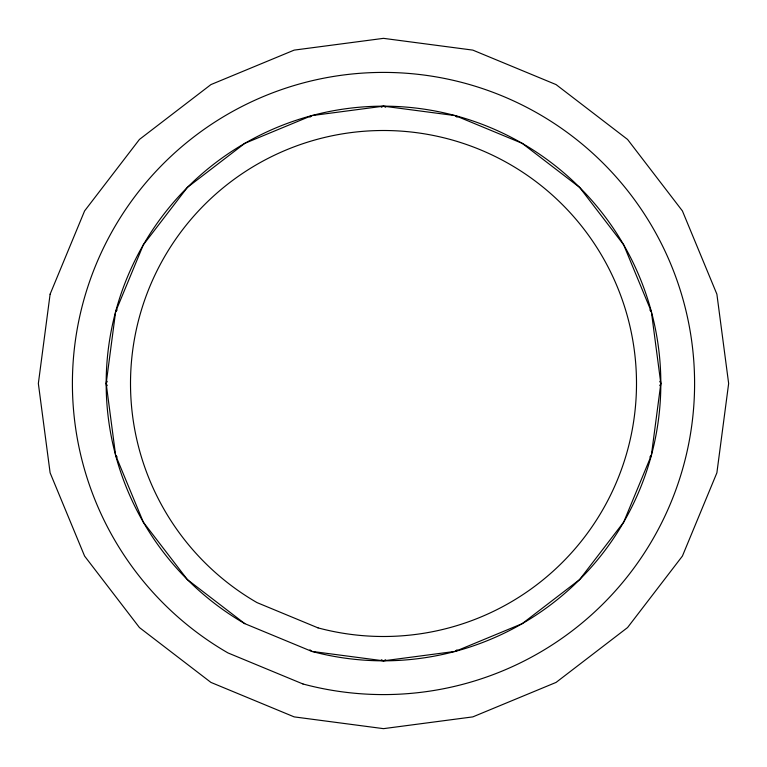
<?xml version="1.0" encoding="UTF-8"?>
<svg xmlns="http://www.w3.org/2000/svg" width="767" height="767" viewBox="0 0 767 767"><rect width="100%" height="100%" fill="white"/><g stroke="black" fill="none" stroke-linecap="round" stroke-linejoin="round"><path stroke-width="1.15" d="M115.625 311.718L106.172 383.5L115.625 455.282L143.324 522.164L187.397 579.603L244.836 623.676L311.718 651.375L383.5 660.828L455.282 651.375L522.164 623.676L579.603 579.603L623.676 522.164L651.375 455.282L660.828 383.5L651.375 311.718L623.676 244.836L579.603 187.397L522.164 143.324L455.282 115.625L383.5 106.172L311.718 115.625L244.836 143.324L187.397 187.397L143.324 244.836L115.625 311.718L117.188 309.926M107.217 381.352L106.172 383.5L107.217 385.648M659.783 385.648L660.828 383.5L659.783 381.352M649.812 457.074L651.375 455.282M309.926 117.188L311.718 115.625M455.282 651.375L457.074 649.812M381.352 107.217L383.5 106.172L385.648 107.217M385.648 659.783L383.5 660.828L381.352 659.783M455.282 115.625L457.074 117.188M309.926 649.812L311.718 651.375A277.328 277.328 0 0 0 656.619 335.342A277.328 277.328 0 0 0 224.434 156.324A277.328 277.328 0 0 0 244.836 623.676M649.812 309.926L651.375 311.718M115.625 455.282L117.188 457.074M50.114 294.173L38.35 383.5L50.114 472.827L84.591 556.075L139.441 627.559L210.925 682.409L294.173 716.886L383.5 728.65L472.827 716.886L556.075 682.409L627.559 627.559L682.409 556.075L716.886 472.827L728.65 383.5L716.886 294.173L682.409 210.925L627.559 139.441L556.075 84.591L472.827 50.114L383.5 38.35L294.173 50.114L210.925 84.591L139.441 139.441L84.591 210.925L50.114 294.173M318.017 627.876L257.003 602.603A253.005 253.005 0 0 1 238.384 176.257A253.005 253.005 0 0 1 632.66 339.57A253.005 253.005 0 0 1 318.017 627.876M302.984 683.991L227.952 652.918A311.095 311.095 0 0 1 205.067 128.664A311.095 311.095 0 0 1 689.869 329.484A311.095 311.095 0 0 1 302.984 683.991"/></g></svg>
